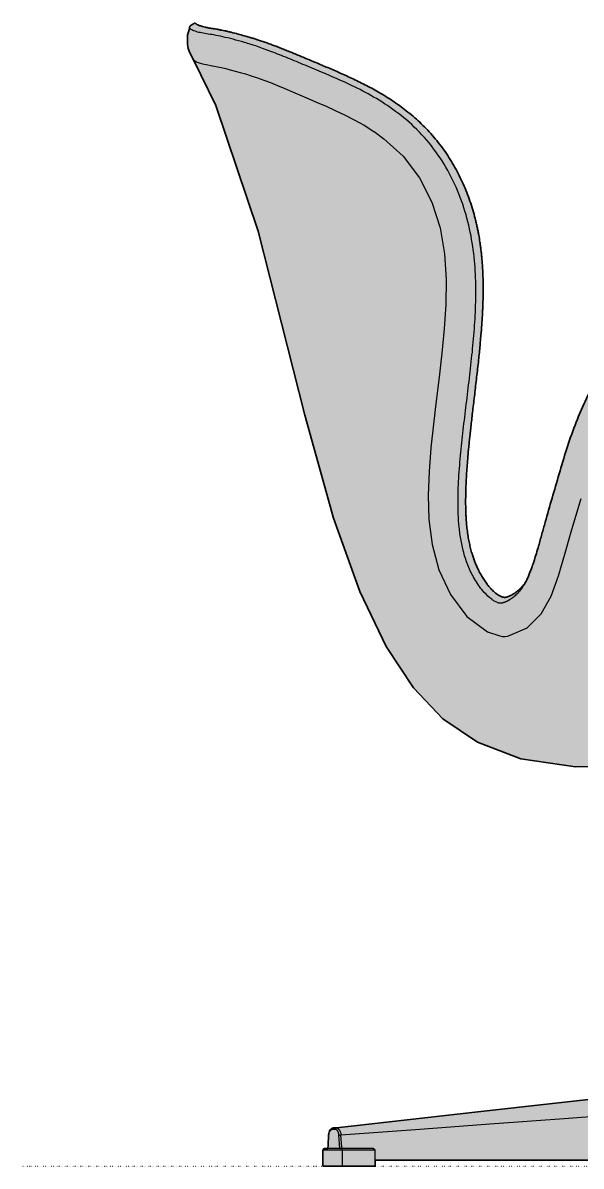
# Model space of a CAD drawing. Header units: millimetres. Extents: x 0 to 2157, y -1316 to 798.
# Drawn here: x 1283 to 1667, y 0 to 788 of the extents above; entities that cross this region are included whole.
import ezdxf

# ---------------------------------------------------------------- set-up
doc = ezdxf.new("R2010")
doc.units = ezdxf.units.MM
doc.linetypes.add('Dots', pattern=[1, 0, -1])
doc.layers.add('Blocks', color=7, linetype='Continuous')
doc.layers.add('Blocks$Fill', color=7, linetype='Continuous', true_color=0xffffff)
for name, color, linetype, lineweight, true_color in [('Blocks$Inner', 7, 'Continuous', 25, 0x007f00), ('Blocks$Outline', 7, 'Continuous', 35, 0xff3f3f), ('Groud', 7, 'Dots', 25, 0x243775)]:
    doc.layers.add(name, color=color, linetype=linetype, lineweight=lineweight, true_color=true_color)

# ---------------------------------------------------------------- blocks, each defined once
blk = doc.blocks.new('Swan Side')
at = {"layer": 'Blocks$Fill', "extrusion": (0, 0, -1)}
blk.add_hatch(color=256, dxfattribs=at).paths.add_polyline_path([(575.72, 4.03), (575.72, 0), (598.58, 0), (598.59, 0), (602.95, 0), (611.84, 0), (611.84, 11), (610.84, 12), (610.35, 12), (608.33, 12), (607.8, 21.37), (607.8, 21.39), (607.79, 21.45), (607.79, 21.58), (607.78, 21.71), (607.78, 21.84), (607.76, 21.96), (607.75, 22.09), (607.74, 22.22), (607.72, 22.34), (607.7, 22.47), (607.68, 22.59), (607.65, 22.72), (607.63, 22.84), (607.6, 22.96), (607.57, 23.08), (607.54, 23.2), (607.5, 23.32), (607.46, 23.43), (607.42, 23.55), (607.38, 23.66), (607.34, 23.77), (607.29, 23.89), (607.25, 23.99), (607.2, 24.1), (607.15, 24.21), (607.09, 24.31), (607.04, 24.41), (606.98, 24.51), (606.92, 24.61), (606.86, 24.7), (606.8, 24.8), (606.74, 24.89), (606.67, 24.97), (606.61, 25.06), (606.54, 25.14), (606.47, 25.22), (606.4, 25.3), (606.33, 25.37), (606.26, 25.44), (606.19, 25.51), (606.11, 25.58), (606.04, 25.64), (605.96, 25.7), (605.88, 25.76), (605.84, 25.79), (605.8, 25.82), (605.76, 25.84), (605.72, 25.87), (605.67, 25.89), (605.63, 25.92), (605.59, 25.94), (605.54, 25.97), (605.5, 25.99), (605.45, 26.01), (605.41, 26.03), (605.36, 26.05), (605.31, 26.07), (605.27, 26.09), (605.22, 26.1), (605.17, 26.12), (605.08, 26.15), (604.98, 26.18), (604.89, 26.2), (604.79, 26.22), (604.7, 26.24), (604.6, 26.25), (604.51, 26.26), (604.47, 26.27), (604.43, 26.27), (604.38, 26.27), (604.34, 26.27), (602.93, 26.28), (602.83, 26.28), (602.78, 26.28), (602.73, 26.28), (602.68, 26.27), (602.63, 26.27), (602.58, 26.26), (602.53, 26.26), (602.48, 26.25), (602.43, 26.24), (399.99, 49.18), (399.71, 49.2), (397.91, 49.2), (384.66, 49.2), (384.66, 169.8), (389.66, 169.8), (389.66, 270.71), (415.89, 270.15), (416.85, 272.74), (416.83, 275.5), (437.67, 275.27), (475.43, 280.83), (505.28, 292.23), (529.18, 308.49), (549.4, 329.86), (568.24, 358.37), (586.38, 396.23), (604.48, 446.89), (624.24, 517.92), (656.43, 644.86), (685.65, 731.43), (700.87, 762.96), (700.87, 762.97), (703.43, 767.76), (704.54, 770.82), (705.09, 773.63), (704.97, 779.89), (703.72, 784.58), (703.72, 784.58), (703.72, 784.58), (703.72, 784.58), (703.72, 784.58), (703.72, 784.58), (703.72, 784.58), (703.72, 784.58), (703.72, 784.58), (703.72, 784.58), (703.72, 784.58), (703.72, 784.58), (703.72, 784.58), (703.74, 785.07), (703.66, 785.54), (703.48, 785.98), (703.21, 786.39), (702.9, 786.71), (702.58, 786.94), (701.31, 787.5), (700.71, 787.87), (700.48, 788.12), (700.3, 788.42), (700.3, 788.42), (700.3, 788.42), (700.3, 788.42), (700.18, 788.33), (699.83, 788.1), (699.27, 787.76), (698.93, 787.56), (698.55, 787.35), (698.17, 787.16), (697.81, 786.98), (697.44, 786.82), (697.05, 786.65), (696.62, 786.48), (696.11, 786.3), (695.49, 786.09), (694.73, 785.87), (693.81, 785.62), (692.71, 785.37), (691.46, 785.11), (681.5, 783.38), (677.23, 782.46), (674.93, 781.91), (666, 779.54), (657.43, 776.99), (651.77, 775.1), (645.58, 772.85), (620.52, 762.67), (604.11, 755.7), (595.36, 751.81), (586.28, 747.5), (581.63, 745.15), (576.92, 742.63), (572.17, 739.92), (567.38, 737.01), (562.59, 733.88), (560.2, 732.22), (557.82, 730.5), (555.45, 728.72), (553.09, 726.87), (550.76, 724.96), (548.44, 722.97), (546.16, 720.92), (543.9, 718.8), (541.69, 716.62), (539.51, 714.37), (537.38, 712.05), (535.3, 709.68), (533.27, 707.24), (531.3, 704.74), (529.38, 702.19), (527.53, 699.59), (525.73, 696.93), (524, 694.24), (522.34, 691.5), (520.74, 688.73), (519.21, 685.92), (517.75, 683.08), (516.36, 680.21), (515.03, 677.31), (513.77, 674.39), (512.58, 671.45), (511.44, 668.47), (510.38, 665.47), (509.38, 662.45), (508.44, 659.42), (507.57, 656.39), (506.78, 653.39), (506.05, 650.41), (505.4, 647.47), (504.34, 642.13), (503.53, 637.19), (502.8, 631.81), (502.11, 625.14), (501.61, 617.89), (501.33, 610.21), (501.32, 600.55), (501.6, 591.07), (502.17, 581.03), (504.3, 557.2), (511.81, 489.34), (512.68, 477.93), (513.16, 468.42), (513.35, 460.03), (513.29, 453.03), (513.07, 447.71), (512.75, 443.27), (512.3, 438.9), (512.01, 436.65), (511.69, 434.49), (511.34, 432.43), (510.97, 430.45), (510.57, 428.55), (510.14, 426.72), (509.69, 424.94), (509.22, 423.25), (508.74, 421.65), (508.26, 420.15), (507.78, 418.76), (507.29, 417.43), (506.79, 416.13), (506.26, 414.83), (505.68, 413.5), (505.05, 412.11), (504.34, 410.65), (503.56, 409.15), (502.73, 407.63), (501.84, 406.13), (500.93, 404.67), (500, 403.28), (499.08, 402), (498.19, 400.83), (497.34, 399.78), (496.52, 398.82), (495.71, 397.94), (494.93, 397.14), (494.17, 396.4), (493.79, 396.06), (493.42, 395.73), (493.05, 395.42), (492.68, 395.11), (492.33, 394.83), (491.98, 394.57), (491.65, 394.33), (491.34, 394.11), (491.05, 393.91), (490.77, 393.74), (490.51, 393.58), (490.27, 393.43), (490.03, 393.3), (489.8, 393.17), (489.56, 393.05), (489.31, 392.93), (489.06, 392.82), (488.78, 392.7), (488.64, 392.65), (488.49, 392.59), (488.33, 392.54), (488.17, 392.48), (488, 392.43), (487.82, 392.39), (487.63, 392.34), (487.44, 392.3), (487.24, 392.27), (487.14, 392.25), (487.04, 392.24), (486.93, 392.23), (486.83, 392.22), (486.73, 392.21), (486.62, 392.21), (486.51, 392.21), (486.41, 392.21), (486.3, 392.21), (486.2, 392.21), (486.09, 392.22), (485.98, 392.23), (485.87, 392.24), (485.77, 392.26), (485.66, 392.28), (485.55, 392.29), (485.44, 392.32), (485.34, 392.34), (485.13, 392.39), (484.91, 392.45), (484.7, 392.51), (484.49, 392.58), (484.28, 392.66), (484.07, 392.74), (483.23, 393.09), (482.8, 393.28), (482.58, 393.38), (482.38, 393.48), (481.56, 393.91), (481.15, 394.14), (480.73, 394.38), (480.33, 394.63), (479.93, 394.88), (479.54, 395.15), (479.14, 395.42), (478.75, 395.7), (478.36, 396), (477.97, 396.31), (477.58, 396.63), (477.18, 396.96), (476.78, 397.32), (476.37, 397.69), (475.96, 398.08), (475.54, 398.49), (474.77, 399.29), (474.24, 399.87), (473.82, 400.35), (473.4, 400.84), (473.01, 401.33), (472.51, 401.96), (472.09, 402.71), (471.69, 403.48), (470.9, 405.04), (470.6, 405.69), (470.12, 406.8), (467.93, 412.21), (466.85, 415.36), (464.61, 422.46), (448.91, 477.36), (443.79, 494.24), (440.99, 502.66), (437.94, 511.01), (436.31, 515.15), (434.61, 519.26), (432.82, 523.33), (430.96, 527.38), (429.03, 531.39), (427.01, 535.37), (424.92, 539.32), (422.23, 544.1), (421.79, 544.96), (421.42, 545.64), (418.07, 551.5), (415.12, 556.3), (414.37, 557.47), (410.68, 562.95), (405.7, 569.51), (404.91, 570.53), (404.61, 570.91), (401.73, 574.27), (400.64, 575.48), (399.36, 576.84), (395.53, 580.74), (393.84, 582.35), (391.74, 584.26), (389.59, 586.13), (387.39, 587.96), (385.14, 589.74), (382.85, 591.48), (380.51, 593.17), (378.12, 594.81), (375.69, 596.41), (373.22, 597.96), (370.71, 599.47), (368.15, 600.92), (365.56, 602.33), (362.92, 603.69), (360.25, 605), (357.54, 606.25), (354.79, 607.45), (352.01, 608.59), (349.18, 609.67), (346.33, 610.69), (343.44, 611.64), (340.51, 612.52), (337.56, 613.34), (334.57, 614.08), (331.55, 614.75), (328.51, 615.35), (325.45, 615.87), (322.36, 616.33), (319.26, 616.71), (316.14, 617.03), (313, 617.28), (309.85, 617.47), (306.69, 617.6), (303.52, 617.66), (300.34, 617.66), (297.16, 617.6), (293.98, 617.47), (290.79, 617.28), (287.61, 617.02), (284.43, 616.71), (281.26, 616.33), (278.09, 615.88), (274.93, 615.37), (271.78, 614.8), (268.64, 614.16), (265.51, 613.46), (262.4, 612.7), (259.3, 611.87), (256.22, 610.99), (253.17, 610.05), (250.13, 609.06), (244.11, 606.91), (238.17, 604.57), (232.33, 602.04), (226.59, 599.32), (220.95, 596.43), (215.39, 593.36), (209.95, 590.14), (204.62, 586.8), (199.43, 583.36), (194.46, 579.89), (189.67, 576.39), (182.38, 570.8), (174.84, 564.7), (164.47, 555.82), (154.39, 546.67), (141.19, 534), (90.29, 481.8), (83.84, 475.58), (74.8, 467.3), (66.64, 460.29), (35.84, 435.11), (25.86, 427.43), (24.84, 426.59), (23.9, 425.78), (23.03, 425), (22.23, 424.26), (21.51, 423.56), (20.86, 422.91), (19.79, 421.78), (18.55, 420.39), (18.4, 420.22), (18.39, 420.21), (18.39, 420.21), (18.39, 420.21), (18.39, 420.21), (18.39, 420.21), (18.39, 420.21), (18.39, 420.21), (18.39, 420.21), (18.39, 420.21), (18.39, 420.21), (18.39, 420.21), (18.39, 420.21), (18.32, 420.06), (18.25, 419.92), (18.18, 419.77), (18.12, 419.62), (18.06, 419.47), (18.01, 419.31), (17.96, 419.15), (17.91, 419), (17.87, 418.84), (17.83, 418.67), (17.79, 418.51), (17.76, 418.35), (17.74, 418.18), (17.71, 418.02), (17.7, 417.85), (17.68, 417.68), (17.67, 417.52), (17.67, 417.35), (17.67, 417.18), (17.67, 417.02), (17.68, 416.85), (17.69, 416.68), (17.71, 416.52), (17.73, 416.35), (17.75, 416.19), (17.78, 416.03), (17.82, 415.87), (17.85, 415.71), (17.89, 415.55), (17.94, 415.39), (17.99, 415.24), (18.04, 415.09), (18.99, 412.47), (20.47, 409.7), (23.96, 405.3), (33.54, 399.75), (179.61, 331.95), (277.7, 297.35), (276.94, 294.93), (276.97, 292.9), (277.01, 291.07), (276.98, 290.99), (334.57, 274.79), (339.68, 273.9), (339.68, 169.8), (344.68, 169.8), (344.68, 49.2), (332.03, 49.2), (329.35, 49.19), (124.73, 26.26), (124.68, 26.25), (124.63, 26.24), (124.58, 26.24), (124.54, 26.23), (124.49, 26.22), (124.45, 26.21), (124.4, 26.2), (124.35, 26.18), (124.31, 26.17), (124.26, 26.16), (124.22, 26.14), (124.17, 26.13), (124.12, 26.11), (124.08, 26.09), (124.03, 26.07), (123.99, 26.06), (123.94, 26.04), (123.86, 25.99), (123.77, 25.95), (123.68, 25.9), (123.6, 25.85), (123.51, 25.79), (123.43, 25.73), (123.34, 25.67), (123.26, 25.6), (123.18, 25.53), (123.1, 25.46), (123.03, 25.39), (122.95, 25.31), (122.88, 25.23), (122.8, 25.15), (122.73, 25.06), (122.66, 24.97), (122.6, 24.88), (122.53, 24.79), (122.47, 24.69), (122.4, 24.59), (122.34, 24.49), (122.29, 24.39), (122.23, 24.28), (122.18, 24.17), (122.12, 24.06), (122.07, 23.95), (122.02, 23.84), (121.98, 23.72), (121.93, 23.6), (121.89, 23.49), (121.85, 23.36), (121.83, 23.3), (121.81, 23.22), (121.8, 23.15), (121.78, 23.06), (121.76, 22.96), (121.74, 22.85), (121.7, 22.58), (121.66, 22.24), (121.57, 21.31), (120.99, 12), (119.89, 12), (118.89, 11), (118.89, 0), (154.89, 0), (154.89, 4.03)], flags=0)
at = {"layer": 'Blocks$Inner'}
for points in [[(-703.72, 784.58), (-704.97, 779.89), (-705.09, 773.63), (-704.54, 770.82), (-703.43, 767.76), (-700.87, 762.97), (-699.96, 762.28), (-698.85, 761.62), (-697.77, 761.09), (-694.8, 760.12), (-691.14, 759.37), (-689.05, 759.01), (-686.76, 758.62), (-684.27, 758.15)], [(-703.72, 784.58), (-703.74, 785.07), (-703.66, 785.54), (-703.48, 785.98), (-703.21, 786.39), (-702.9, 786.71), (-702.58, 786.94), (-701.31, 787.5), (-700.71, 787.87), (-700.48, 788.12), (-700.3, 788.42)], [(-416.83, 275.5), (-437.67, 275.27), (-475.43, 280.83), (-505.28, 292.23), (-529.18, 308.49), (-549.4, 329.86), (-568.24, 358.37), (-586.38, 396.23), (-604.48, 446.89), (-624.24, 517.92), (-656.43, 644.86), (-685.65, 731.43), (-700.87, 762.96)], [(-684.27, 758.15), (-681.57, 757.59), (-678.66, 756.92), (-675.55, 756.13), (-668.72, 754.26), (-665, 753.17), (-661.08, 751.95), (-656.92, 750.56)], [(-656.92, 750.56), (-652.53, 748.99), (-647.91, 747.21)], [(-647.9, 747.21), (-643.05, 745.26), (-637.97, 743.15), (-632.68, 740.91), (-621.51, 736.13), (-615.62, 733.58), (-609.54, 730.89), (-603.26, 728.04), (-596.8, 724.94), (-590.17, 721.55)], [(-590.16, 721.55), (-583.4, 717.75), (-576.54, 713.45)], [(-576.52, 713.44), (-569.67, 708.54), (-556.49, 696.52), (-545.18, 681.6), (-536.66, 664.72), (-531, 646.99), (-527.89, 629.12), (-526.75, 611.49), (-527, 594.23), (-528.13, 577.3), (-529.79, 560.65), (-531.71, 544.18), (-533.7, 527.85), (-534.68, 519.71), (-535.61, 511.59), (-537.3, 495.36), (-538.57, 479.07), (-539.16, 462.6), (-538.68, 445.85), (-536.48, 428.66), (-531.75, 411.21), (-523.86, 394.22), (-512.6, 379.09), (-498.24, 368.35), (-489.76, 365.69)], [(-482.73, 366.08), (-471, 371.25), (-461.41, 380.74), (-454.33, 393.02), (-449.32, 407.15), (-445.09, 422.1), (-440.73, 437.33), (-436.12, 452.73), (-433.77, 460.49)], [(-399.71, 49.2), (-399.99, 49.18), (-504.96, 37.38), (-602.43, 26.24)], [(-598.74, 12), (-598.79, 12.75), (-599.28, 21.45), (-548.01, 25.27), (-496.74, 29.09), (-445.47, 32.9), (-394.2, 36.71)], [(-575.72, 4.03), (-393.4, 4.03), (-154.89, 4.03), (-336.64, 4.03), (-336.24, 20.17), (-335.84, 36.31)], [(-607.8, 21.37), (-608.33, 11.97)], [(-600.16, 12), (-600.69, 21.37)], [(-575.72, 11), (-577.13, 12), (-599.19, 12), (-605.74, 12), (-610.35, 12), (-610.84, 12), (-611.84, 11), (-611.84, 0)], [(-599.19, 12), (-598.89, 11.5), (-598.58, 11), (-598.58, 0)]]:
    blk.add_lwpolyline(points, dxfattribs=at)
at = {"layer": 'Blocks$Inner', "extrusion": (0, 0, -1)}
for centre, radius, start, end in [((462.75, 431.11), 51.84, 309.04524, 316.77253), ((489.35, 391.53), 3.39, 264.91345, 278.71114)]:
    blk.add_arc(centre, radius, start, end, dxfattribs=at)
at = {"layer": 'Blocks$Inner'}
blk.add_arc((-486.76, 375.23), 10, 252.55076, 293.81374, dxfattribs=at)
for points, degree in [([(-703.59, 784.5), (-703.68, 784.55), (-703.72, 784.58), (-703.72, 784.58)], 3), ([(-699.9, 782.64), (-700.43, 782.83), (-701.42, 783.23), (-702.25, 783.68), (-702.68, 783.93)], 3), ([(-696.33, 781.66), (-697.64, 781.94), (-698.84, 782.26), (-699.9, 782.64)], 3), ([(-691.99, 780.89), (-693.57, 781.14), (-695.01, 781.38), (-696.33, 781.66)], 3), ([(-686.82, 780.05), (-688.69, 780.38), (-690.41, 780.65), (-691.99, 780.89)], 3), ([(-674.93, 781.91), (-673.37, 781.53), (-670.19, 780.7), (-667.29, 779.9), (-666, 779.54)], 3), ([(-680.72, 778.81), (-682.91, 779.3), (-684.95, 779.71), (-686.82, 780.05)], 3), ([(-673.7, 777.06), (-676.19, 777.72), (-678.53, 778.31), (-680.72, 778.81)], 3), ([(-665.78, 774.87), (-668.57, 775.68), (-671.21, 776.41), (-673.7, 777.06)], 3), ([(-666, 779.54), (-664.72, 779.18), (-662.5, 778.54), (-660.73, 778.01), (-659.89, 777.75)], 3), ([(-646.96, 768.48), (-650.46, 769.82), (-657.1, 772.23), (-662.99, 774.05), (-665.78, 774.87)], 3), ([(-648.72, 774.02), (-647.69, 773.64), (-645.6, 772.86), (-643.42, 772.03), (-642.32, 771.6)], 3), ([(-635.94, 764.09), (-639.78, 765.65), (-643.46, 767.13), (-646.96, 768.48)], 3), ([(-642.32, 771.6), (-641.21, 771.16), (-638.95, 770.27), (-636.63, 769.33), (-635.45, 768.85)], 3), ([(-635.45, 768.85), (-633.09, 767.89), (-630.66, 766.89), (-628.17, 765.86)], 3), ([(-628.17, 765.86), (-625.68, 764.82), (-623.13, 763.76), (-620.52, 762.67)], 3), ([(-623.92, 759.14), (-628.08, 760.87), (-632.09, 762.52), (-635.94, 764.09)], 3), ([(-610.96, 753.71), (-615.43, 755.61), (-619.75, 757.41), (-623.92, 759.14)], 3), ([(-620.52, 762.67), (-617.9, 761.57), (-615.23, 760.45), (-612.49, 759.29)], 3), ([(-612.49, 759.29), (-609.76, 758.13), (-606.96, 756.94), (-604.11, 755.7)], 3), ([(-604.11, 755.7), (-601.24, 754.46), (-598.33, 753.17), (-595.36, 751.81)], 3), ([(-595.36, 751.81), (-592.38, 750.45), (-589.36, 749.02), (-586.28, 747.5)], 3), ([(-586.28, 747.5), (-583.2, 745.98), (-580.07, 744.36), (-576.92, 742.63)], 3), ([(-576.92, 742.63), (-573.76, 740.89), (-570.58, 739.02), (-567.38, 737.01)], 3), ([(-567.38, 737.01), (-564.19, 735), (-560.99, 732.83), (-557.82, 730.5)], 3), ([(-557.82, 730.5), (-554.65, 728.17), (-551.51, 725.66), (-548.44, 722.97)], 3), ([(-548.44, 722.97), (-545.38, 720.29), (-542.38, 717.41), (-539.51, 714.37)], 3), ([(-539.51, 714.37), (-536.64, 711.32), (-533.89, 708.11), (-531.3, 704.74)], 3), ([(-531.3, 704.74), (-528.71, 701.38), (-526.27, 697.86), (-524, 694.24)], 3), ([(-524, 694.24), (-521.74, 690.61), (-519.65, 686.88), (-517.75, 683.08)], 3), ([(-517.75, 683.08), (-515.85, 679.27), (-514.13, 675.39), (-512.58, 671.45)], 3), ([(-512.58, 671.45), (-511.8, 669.47), (-510.34, 665.49), (-509.04, 661.44), (-508.44, 659.42)], 3), ([(-502.17, 581.03), (-502.4, 577.77), (-502.48, 576.71), (-503.31, 567.12)], 3), ([(-464.61, 422.46), (-466.76, 415.55), (-467.32, 413.86), (-467.93, 412.21)], 3), ([(-602.43, 26.24), (-602.29, 26.21), (-602.01, 26.13), (-601.6, 25.95), (-601.22, 25.72), (-600.98, 25.52), (-600.87, 25.41)], 3), ([(-599.74, 23.69), (-599.61, 23.35), (-599.39, 22.62), (-599.3, 21.84), (-599.28, 21.45)], 3), ([(-611.31, 11), (-611.82, 11)], 1), ([(-610.1, 11), (-611.31, 11)], 1), ([(-608.3, 11), (-610.1, 11)], 1), ([(-606.04, 11), (-608.3, 11)], 1), ([(-603.54, 11), (-606.04, 11)], 1), ([(-600.98, 11), (-603.54, 11)], 1), ([(-598.58, 11), (-600.98, 11)], 1), ([(-575.72, 11), (-598.58, 11)], 1), ([(-575.72, 0), (-575.72, 11)], 1)]:
    blk.add_open_spline(points, degree=degree, dxfattribs=at)
for points, knots in [([(-702.68, 783.93), (-702.99, 784.11), (-703.34, 784.34), (-703.54, 784.47), (-703.59, 784.5)], [9.784148901, 9.784148901, 9.784148901, 9.784148901, 9.78976165, 9.79179417, 9.79179417, 9.79179417, 9.79179417]), ([(-700.3, 788.42), (-700.3, 788.42), (-700.22, 788.35), (-699.86, 788.13), (-699.39, 787.83), (-698.94, 787.56), (-698.55, 787.35), (-698.17, 787.15), (-697.69, 786.92), (-697.08, 786.66), (-696.17, 786.31), (-694.85, 785.88), (-692.82, 785.37), (-690.59, 784.94), (-688.53, 784.6), (-686.88, 784.34), (-685.44, 784.1), (-684.26, 783.9), (-683.67, 783.79), (-683.38, 783.74)], [10, 10, 10, 10, 10.00446325, 10.00892763, 10.01339201, 10.0156242, 10.01785639, 10.02008858, 10.02232077, 10.02678515, 10.03124953, 10.03571391, 10.04017829, 10.04464267, 10.04687486, 10.04910705, 10.05133924, 10.05245533, 10.05357143, 10.05357143, 10.05357143, 10.05357143]), ([(-683.38, 783.74), (-683.08, 783.68), (-682.47, 783.57), (-681.19, 783.32), (-679.47, 782.96), (-677.25, 782.47), (-675.71, 782.1), (-674.93, 781.91)], [10.053571429, 10.053571429, 10.053571429, 10.053571429, 10.0546875, 10.055803571, 10.058035714, 10.060267857, 10.0625, 10.0625, 10.0625, 10.0625]), ([(-659.89, 777.75), (-659.05, 777.5), (-657.86, 777.12), (-656.17, 776.58), (-655.23, 776.28), (-654.75, 776.11)], [10.080357143, 10.080357143, 10.080357143, 10.080357143, 10.084821429, 10.087053571, 10.089285714, 10.089285714, 10.089285714, 10.089285714]), ([(-654.75, 776.11), (-654.26, 775.95), (-653.26, 775.62), (-651.27, 774.93), (-649.75, 774.39), (-648.72, 774.02)], [10.089285714, 10.089285714, 10.089285714, 10.089285714, 10.091517857, 10.09375, 10.098214286, 10.098214286, 10.098214286, 10.098214286]), ([(-500.52, 395.61), (-501.69, 396.9), (-503.84, 399.59), (-506.67, 403.87), (-509.11, 408.27), (-511.9, 414.33), (-514.57, 422.08), (-516.66, 431.4), (-517.92, 440.62), (-518.54, 449.75), (-518.68, 458.78), (-518.47, 467.74), (-517.99, 476.65), (-517.07, 488.48), (-515.59, 503.24), (-513.82, 518.02), (-512.37, 529.9), (-510.91, 541.82), (-509.16, 556.82), (-507.4, 575.05), (-506.28, 593.6), (-506.24, 612.51), (-507.76, 631.79), (-511.37, 651.26), (-517.52, 670.56), (-526.48, 689.08), (-538.18, 705.99), (-552.13, 720.39), (-567.28, 731.81), (-582.53, 740.72), (-597.24, 747.82), (-606.49, 751.81), (-610.96, 753.71)], [9.3695148, 9.3695148, 9.3695148, 9.3695148, 9.3725635, 9.3756123, 9.3786611, 9.3817099, 9.3878074, 9.393905, 9.4000026, 9.4061001, 9.4121977, 9.4182952, 9.4243928, 9.4304904, 9.4426855, 9.4548806, 9.4609782, 9.4670757, 9.4792709, 9.491466, 9.5036611, 9.5158562, 9.5280513, 9.5402465, 9.5524416, 9.5646367, 9.5768318, 9.589027, 9.6012221, 9.6134172, 9.6256123, 9.6378074, 9.6378074, 9.6378074, 9.6378074]), ([(-508.44, 659.42), (-507.84, 657.4), (-507.01, 654.37), (-506.04, 650.41), (-505.6, 648.43), (-505.4, 647.47)], [0.258928571, 0.258928571, 0.258928571, 0.258928571, 0.263392857, 0.265625, 0.267857143, 0.267857143, 0.267857143, 0.267857143]), ([(-505.4, 647.47), (-505.19, 646.52), (-504.81, 644.66), (-504.18, 641.27), (-503.78, 638.87), (-503.53, 637.19)], [0.267857143, 0.267857143, 0.267857143, 0.267857143, 0.270089286, 0.272321429, 0.276785714, 0.276785714, 0.276785714, 0.276785714]), ([(-503.53, 637.19), (-503.4, 636.36), (-503.15, 634.65), (-502.79, 631.86), (-502.5, 629.27), (-502.27, 626.99), (-502.16, 625.76), (-502.11, 625.14)], [0.276785714, 0.276785714, 0.276785714, 0.276785714, 0.279017857, 0.28125, 0.283482143, 0.284598214, 0.285714286, 0.285714286, 0.285714286, 0.285714286]), ([(-502.11, 625.14), (-502.05, 624.52), (-501.95, 623.26), (-501.78, 620.86), (-501.6, 617.9), (-501.43, 614.25), (-501.36, 611.62), (-501.33, 610.21)], [0.285714286, 0.285714286, 0.285714286, 0.285714286, 0.286830357, 0.287946429, 0.290178571, 0.292410714, 0.294642857, 0.294642857, 0.294642857, 0.294642857]), ([(-501.33, 610.21), (-501.31, 608.81), (-501.27, 605.84), (-501.3, 600.69), (-501.42, 595.67), (-501.59, 591.11), (-501.71, 588.66), (-501.78, 587.37)], [0.294642857, 0.294642857, 0.294642857, 0.294642857, 0.296875, 0.299107143, 0.301339286, 0.302455357, 0.303571429, 0.303571429, 0.303571429, 0.303571429]), ([(-18.04, 415.09), (-18.04, 415.09), (-18.28, 415.4), (-19.36, 416.75), (-21.16, 418.76), (-23.7, 421.27), (-27, 424.02), (-30.88, 427.03), (-35.11, 430.39), (-39.7, 434.2), (-44.75, 438.49), (-50.5, 443.32), (-57.23, 448.72), (-65, 454.94), (-73.72, 462.31), (-83.4, 471.05), (-93.91, 481.17), (-105.13, 492.56), (-116.99, 504.91), (-129.5, 517.85), (-142.64, 531.07), (-156.45, 544.3), (-170.97, 557.28), (-186.25, 569.79), (-202.38, 581.57), (-216.74, 590.36), (-228.74, 596.6), (-241.12, 602.18), (-257.16, 608.04), (-277.2, 612.62), (-297.62, 614.55), (-314.58, 614.03), (-327.83, 612.28), (-340.8, 609.51), (-356.24, 604.25), (-373.28, 595.62), (-388.66, 585.05), (-402.1, 572.6), (-413.44, 558.53), (-422.96, 543.33), (-431.17, 527.47), (-438.15, 511.09), (-443.91, 494.26), (-450.61, 471.69), (-456.26, 452.22), (-460.81, 435.83), (-462.82, 428.63), (-464.09, 424.21), (-464.61, 422.46)], [1, 1, 1, 1, 1.0121951, 1.0243902, 1.0365854, 1.0487805, 1.0609756, 1.0731707, 1.0853659, 1.097561, 1.1097561, 1.1219512, 1.1341463, 1.1463415, 1.1585366, 1.1707317, 1.1829268, 1.195122, 1.2073171, 1.2195122, 1.2317073, 1.2439024, 1.2560976, 1.2682927, 1.2804878, 1.2926829, 1.2987805, 1.304878, 1.3170732, 1.3292683, 1.3414634, 1.3536585, 1.3597561, 1.3658537, 1.3780488, 1.3902439, 1.402439, 1.4146341, 1.4268293, 1.4390244, 1.4512195, 1.4634146, 1.4756098, 1.4878049, 1.5121951, 1.5182927, 1.5243902, 1.5284553, 1.5284553, 1.5284553, 1.5284553]), ([(-501.78, 587.37), (-501.85, 586.07), (-501.97, 584.02), (-502.12, 581.79), (-502.17, 581.03)], [0.303571429, 0.303571429, 0.303571429, 0.303571429, 0.3046875, 0.305245536, 0.305245536, 0.305245536, 0.305245536]), ([(-503.31, 567.12), (-503.61, 563.92), (-504.32, 556.8), (-505.14, 549.39), (-505.6, 545.45)], [0.306488576, 0.306488576, 0.306488576, 0.306488576, 0.308448019, 0.310680162, 0.310680162, 0.310680162, 0.310680162]), ([(-505.6, 545.45), (-506.05, 541.51), (-506.97, 533.63), (-508.32, 522.31), (-509.31, 513.7), (-510, 507.54), (-510.44, 503.39), (-510.83, 499.6), (-511.31, 494.77), (-511.83, 489.23), (-512.32, 483.25), (-512.82, 476.05), (-513.13, 469.79), (-513.29, 464.12), (-513.36, 459.97), (-513.35, 456.17), (-513.29, 452.96), (-513.2, 450.16), (-513.03, 446.85), (-512.82, 443.97), (-512.56, 441.15), (-512.31, 438.91), (-512.02, 436.62), (-511.59, 433.76), (-510.98, 430.39), (-510.16, 426.69), (-509.22, 423.18), (-508.25, 420.08), (-507.3, 417.41), (-506.28, 414.85), (-505.1, 412.17), (-503.6, 409.16), (-501.86, 406.1), (-499.99, 403.21), (-498.17, 400.75), (-496.5, 398.78), (-494.91, 397.09), (-493.42, 395.7), (-491.94, 394.51), (-490.72, 393.69), (-489.81, 393.16), (-489, 392.77), (-488.19, 392.48), (-487.45, 392.29), (-486.63, 392.18), (-485.91, 392.23), (-485.34, 392.33), (-484.92, 392.44), (-484.55, 392.56), (-484.27, 392.66), (-484.07, 392.74), (-483.86, 392.83), (-483.66, 392.91), (-483.45, 393), (-483.16, 393.12), (-482.87, 393.25), (-482.58, 393.38), (-482.38, 393.48), (-482.18, 393.59), (-481.91, 393.73), (-481.56, 393.91), (-481.15, 394.14), (-480.59, 394.46), (-479.93, 394.88), (-478.88, 395.59), (-477.59, 396.58), (-476.24, 397.79), (-475.35, 398.68), (-475.01, 399.03), (-474.77, 399.29)], [0.3106802, 0.3106802, 0.3106802, 0.3106802, 0.3129123, 0.3151444, 0.3173766, 0.3184927, 0.3196087, 0.3207248, 0.3218409, 0.324073, 0.3263052, 0.3285373, 0.3330016, 0.3352337, 0.3374659, 0.339698, 0.3419302, 0.3441623, 0.3463944, 0.3508587, 0.3530909, 0.355323, 0.3575552, 0.3597873, 0.3642516, 0.3687159, 0.3731802, 0.3776444, 0.3821087, 0.386573, 0.3910373, 0.3955016, 0.3999659, 0.4044302, 0.4088944, 0.4133587, 0.417823, 0.4222873, 0.4267516, 0.4312159, 0.4356802, 0.4401444, 0.4423766, 0.4446087, 0.4468409, 0.449073, 0.4501891, 0.4513052, 0.4524212, 0.4529793, 0.4535373, 0.4540953, 0.4546534, 0.4552114, 0.4557694, 0.4568855, 0.4574436, 0.4580016, 0.4585596, 0.4591177, 0.4602337, 0.4613498, 0.4624659, 0.464698, 0.4669302, 0.4713944, 0.4758587, 0.4780909, 0.4784933, 0.4784933, 0.4784933, 0.4784933]), ([(-467.93, 412.21), (-470.18, 406.58), (-471.59, 403.47), (-473.87, 399.47), (-476.82, 395.72), (-478.86, 393.64), (-480.6, 392.15), (-481.97, 391.14), (-483.05, 390.45), (-483.79, 390.03), (-484.17, 389.83), (-484.56, 389.63), (-484.94, 389.45), (-485.34, 389.27), (-485.66, 389.14), (-485.92, 389.02), (-486.12, 388.92), (-486.33, 388.84), (-486.54, 388.76), (-486.76, 388.69), (-487.03, 388.6), (-487.38, 388.48), (-487.82, 388.34), (-488.28, 388.24), (-488.69, 388.17), (-488.95, 388.15), (-489.05, 388.15)], [1.53252033, 1.53252033, 1.53252033, 1.53252033, 1.53455285, 1.54065041, 1.54369919, 1.54674797, 1.54827236, 1.54979675, 1.55132114, 1.55170224, 1.55208333, 1.55246443, 1.55284553, 1.55322663, 1.55360772, 1.55379827, 1.55398882, 1.55417937, 1.55436992, 1.55456047, 1.55475102, 1.55513211, 1.55551321, 1.55589431, 1.55627541, 1.55650016, 1.55650016, 1.55650016, 1.55650016]), ([(-474.77, 399.29), (-474.6, 399.48), (-474.13, 399.99), (-473.39, 400.85), (-472.84, 401.54), (-472.55, 401.91), (-472.51, 401.96)], [0.478493284, 0.478493284, 0.478493284, 0.478493284, 0.479846121, 0.482078263, 0.484310406, 0.484635218, 0.484635218, 0.484635218, 0.484635218]), ([(-489.86, 388.17), (-490.01, 388.19), (-490.34, 388.24), (-490.86, 388.37), (-491.6, 388.61), (-492.9, 389.18), (-494.24, 390), (-495.17, 390.68), (-495.41, 390.85)], [2.373744058, 2.373744058, 2.373744058, 2.373744058, 2.374060672, 2.374441769, 2.374822867, 2.375585062, 2.377109452, 2.377617582, 2.377617582, 2.377617582, 2.377617582]), ([(-600.69, 21.37), (-600.69, 21.38), (-600.7, 21.84), (-600.81, 22.59), (-601.15, 23.5), (-601.43, 23.99), (-601.81, 24.49), (-602.42, 25.06), (-603.15, 25.28), (-603.64, 25.28), (-603.76, 25.28), (-603.96, 25.28), (-604.24, 25.28), (-604.56, 25.28), (-604.82, 25.28), (-605.25, 25.28), (-605.93, 25.12), (-606.52, 24.65), (-606.84, 24.28), (-607.05, 23.99), (-607.34, 23.5), (-607.68, 22.59), (-607.79, 21.84), (-607.8, 21.38), (-607.8, 21.37)], [-14.444596, -14.444596, -14.444596, -14.444596, -14.422591, -13.053856, -12.189212, -11.360108, -11.141699, -9.994762, -8.305244, -8.039757, -7.904428, -7.768279, -7.222308, -6.67638, -6.404617, -6.139322, -4.823976, -3.520966, -3.302947, -3.084551, -2.255417, -1.390814, -0.022028, 0, 0, 0, 0]), ([(-607.79, 21.45), (-607.78, 22.14), (-607.61, 23.15), (-607.11, 24.33), (-606.7, 24.96), (-606.33, 25.38), (-606.04, 25.65), (-605.72, 25.88), (-605.25, 26.12), (-604.78, 26.24), (-604.42, 26.27), (-604.26, 26.28), (-604.1, 26.27), (-603.93, 26.28), (-603.76, 26.28), (-603.58, 26.28), (-603.39, 26.28), (-603.21, 26.28), (-603.02, 26.28), (-602.83, 26.29), (-602.63, 26.27), (-602.5, 26.25), (-602.43, 26.24)], [0, 0, 0, 0, 0.125, 0.1875, 0.25, 0.28125, 0.3125, 0.34375, 0.375, 0.4375, 0.453125, 0.46875, 0.484375, 0.5, 0.515625, 0.53125, 0.546875, 0.5625, 0.578125, 0.59375, 0.609375, 0.625, 0.625, 0.625, 0.625]), ([(-600.87, 25.41), (-600.76, 25.3), (-600.54, 25.06), (-600.13, 24.52), (-599.88, 24.03), (-599.74, 23.69)], [0.75, 0.75, 0.75, 0.75, 0.78125, 0.8125, 0.875, 0.875, 0.875, 0.875])]:
    blk.add_open_spline(points, degree=3, knots=knots, dxfattribs=at)
for points, weights, degree in [([(-600.69, 21.37), (-599.99, 21.42), (-599.29, 21.47)], [0.98290759181, 0.982268656575, 0.981632877312], 2), ([(-598.59, 0), (-575.72, 0)], [0.869476874855, 1], 1)]:
    blk.add_rational_spline(points, weights, degree=degree, dxfattribs=at)
blk.add_rational_spline([(-611.84, 0), (-611.35, 0), (-602.95, 0), (-600.62, 0), (-598.59, 0)], [0.978040024114, 0.71853248334, 1, 0.901843558124, 0.869476874855], degree=2, knots=[0.061276, 0.061276, 0.061276, 1.570796, 1.570796, 2.097213, 2.097213, 2.097213], dxfattribs=at)
at = {"layer": 'Blocks$Outline'}
for points in [[(-700.87, 762.96), (-700.87, 762.97), (-703.43, 767.76), (-704.54, 770.82), (-705.09, 773.63), (-704.97, 779.89), (-703.72, 784.58)], [(-416.83, 275.5), (-437.67, 275.27), (-475.43, 280.83), (-505.28, 292.23), (-529.18, 308.49), (-549.4, 329.86), (-568.24, 358.37), (-586.38, 396.23), (-604.48, 446.89), (-624.24, 517.92), (-656.43, 644.86), (-685.65, 731.43), (-700.87, 762.96)], [(-602.43, 26.24), (-504.96, 37.38), (-399.99, 49.18), (-399.71, 49.2)], [(-611.84, 0), (-611.84, 11), (-610.84, 12), (-610.35, 12), (-608.33, 12)]]:
    blk.add_lwpolyline(points, dxfattribs=at)
for points, knots in [([(-703.72, 784.58), (-703.72, 784.58), (-703.72, 784.58), (-703.72, 784.58), (-703.72, 784.58), (-703.73, 784.74), (-703.73, 784.91), (-703.74, 785.07), (-703.71, 785.22), (-703.69, 785.38), (-703.66, 785.54), (-703.6, 785.69), (-703.54, 785.83), (-703.48, 785.98), (-703.39, 786.12), (-703.3, 786.26), (-703.21, 786.39), (-703.11, 786.5), (-703, 786.61), (-702.9, 786.71), (-702.79, 786.79), (-702.69, 786.87), (-702.58, 786.94), (-702.16, 787.13), (-701.73, 787.31), (-701.31, 787.5), (-701.11, 787.62), (-700.91, 787.75), (-700.71, 787.87), (-700.63, 787.95), (-700.56, 788.03), (-700.48, 788.12), (-700.42, 788.22), (-700.36, 788.32), (-700.3, 788.42), (-700.3, 788.42), (-700.22, 788.35), (-699.86, 788.13), (-699.39, 787.83), (-698.94, 787.56), (-698.55, 787.35), (-698.17, 787.15), (-697.69, 786.92), (-697.08, 786.66), (-696.17, 786.31), (-694.85, 785.88), (-692.82, 785.37), (-690.59, 784.94), (-688.53, 784.6), (-686.88, 784.34), (-685.44, 784.1), (-684.26, 783.9), (-683.67, 783.79), (-683.38, 783.74), (-683.08, 783.68), (-682.47, 783.57), (-681.19, 783.32), (-679.47, 782.96), (-677.25, 782.47), (-675.71, 782.1), (-674.93, 781.91), (-673.37, 781.53), (-670.19, 780.7), (-667.29, 779.9), (-666, 779.54), (-664.72, 779.18), (-662.5, 778.54), (-660.73, 778.01), (-659.89, 777.75), (-659.05, 777.5), (-657.86, 777.12), (-656.17, 776.58), (-655.23, 776.28), (-654.75, 776.11), (-654.26, 775.95), (-653.26, 775.62), (-651.27, 774.93), (-649.75, 774.39), (-648.72, 774.02), (-647.69, 773.64), (-645.6, 772.86), (-643.42, 772.03), (-642.32, 771.6), (-641.21, 771.16), (-638.95, 770.27), (-636.63, 769.33), (-635.45, 768.85), (-633.09, 767.89), (-630.66, 766.89), (-628.17, 765.86), (-625.68, 764.82), (-623.13, 763.76), (-620.52, 762.67), (-617.9, 761.57), (-615.23, 760.45), (-612.49, 759.29), (-609.76, 758.13), (-606.96, 756.94), (-604.11, 755.7)], [-0.000033, -0.000033, -0.000033, -0.000033, -0.00002, 0, 0, 0, 1, 1, 1, 2, 2, 2, 3, 3, 3, 4, 4, 4, 5, 5, 5, 6, 6, 6, 7, 7, 7, 8, 8, 8, 9, 9, 9, 10, 10, 10, 10.004463, 10.008928, 10.013392, 10.015624, 10.017856, 10.020089, 10.022321, 10.026785, 10.03125, 10.035714, 10.040178, 10.044643, 10.046875, 10.049107, 10.051339, 10.052455, 10.053571, 10.053571, 10.053571, 10.054688, 10.055804, 10.058036, 10.060268, 10.0625, 10.0625, 10.0625, 10.066964, 10.071429, 10.071429, 10.071429, 10.075893, 10.080357, 10.080357, 10.080357, 10.084821, 10.087054, 10.089286, 10.089286, 10.089286, 10.091518, 10.09375, 10.098214, 10.098214, 10.098214, 10.102679, 10.107143, 10.107143, 10.107143, 10.111607, 10.116071, 10.116071, 10.116071, 10.125, 10.125, 10.125, 10.133929, 10.133929, 10.133929, 10.142857, 10.142857, 10.142857, 10.151781, 10.151781, 10.151781, 10.151781]), ([(-604.11, 755.7), (-601.24, 754.46), (-598.33, 753.17), (-595.36, 751.81), (-592.38, 750.45), (-589.36, 749.02), (-586.28, 747.5), (-583.2, 745.98), (-580.07, 744.36), (-576.92, 742.63), (-573.76, 740.89), (-570.58, 739.02), (-567.38, 737.01), (-564.19, 735), (-560.99, 732.83), (-557.82, 730.5), (-554.65, 728.17), (-551.51, 725.66), (-548.44, 722.97), (-545.38, 720.29), (-542.38, 717.41), (-539.51, 714.37), (-536.64, 711.32), (-533.89, 708.11), (-531.3, 704.74), (-528.71, 701.38), (-526.27, 697.86), (-524, 694.24), (-521.74, 690.61), (-519.65, 686.88), (-517.75, 683.08), (-515.85, 679.27), (-514.13, 675.39), (-512.58, 671.45), (-511.8, 669.47), (-510.34, 665.49), (-509.04, 661.44), (-508.44, 659.42), (-507.84, 657.4), (-507.01, 654.37), (-506.04, 650.41), (-505.6, 648.43), (-505.4, 647.47), (-505.19, 646.52), (-504.81, 644.66), (-504.18, 641.27), (-503.78, 638.87), (-503.53, 637.19), (-503.4, 636.36), (-503.15, 634.65), (-502.79, 631.86), (-502.5, 629.27), (-502.27, 626.99), (-502.16, 625.76), (-502.11, 625.14), (-502.05, 624.52), (-501.95, 623.26), (-501.78, 620.86), (-501.6, 617.9), (-501.43, 614.25), (-501.36, 611.62), (-501.33, 610.21), (-501.31, 608.81), (-501.27, 605.84), (-501.3, 600.69), (-501.42, 595.67), (-501.59, 591.11), (-501.71, 588.66), (-501.78, 587.37), (-501.85, 586.07), (-501.97, 584.02), (-502.12, 581.79), (-502.17, 581.03)], [0.1517857, 0.1517857, 0.1517857, 0.1517857, 0.1607143, 0.1607143, 0.1607143, 0.1696429, 0.1696429, 0.1696429, 0.1785714, 0.1785714, 0.1785714, 0.1875, 0.1875, 0.1875, 0.1964286, 0.1964286, 0.1964286, 0.2053571, 0.2053571, 0.2053571, 0.2142857, 0.2142857, 0.2142857, 0.2232143, 0.2232143, 0.2232143, 0.2321429, 0.2321429, 0.2321429, 0.2410714, 0.2410714, 0.2410714, 0.25, 0.25, 0.25, 0.2544643, 0.2589286, 0.2589286, 0.2589286, 0.2633929, 0.265625, 0.2678571, 0.2678571, 0.2678571, 0.2700893, 0.2723214, 0.2767857, 0.2767857, 0.2767857, 0.2790179, 0.28125, 0.2834821, 0.2845982, 0.2857143, 0.2857143, 0.2857143, 0.2868304, 0.2879464, 0.2901786, 0.2924107, 0.2946429, 0.2946429, 0.2946429, 0.296875, 0.2991071, 0.3013393, 0.3024554, 0.3035714, 0.3035714, 0.3035714, 0.3046875, 0.3052455, 0.3052455, 0.3052455, 0.3052455]), ([(-502.17, 581.03), (-502.4, 577.77), (-502.48, 576.71), (-503.31, 567.12), (-503.61, 563.92), (-504.32, 556.8), (-505.14, 549.39), (-505.6, 545.45), (-506.05, 541.51), (-506.97, 533.63), (-508.32, 522.31), (-509.31, 513.7), (-510, 507.54), (-510.44, 503.39), (-510.83, 499.6), (-511.31, 494.77), (-511.83, 489.23), (-512.32, 483.25), (-512.82, 476.05), (-513.13, 469.79), (-513.29, 464.12), (-513.36, 459.97), (-513.35, 456.17), (-513.29, 452.96), (-513.2, 450.16), (-513.03, 446.85), (-512.82, 443.97), (-512.56, 441.15), (-512.31, 438.91), (-512.02, 436.62), (-511.59, 433.76), (-510.98, 430.39), (-510.16, 426.69), (-509.22, 423.18), (-508.25, 420.08), (-507.3, 417.41), (-506.28, 414.85), (-505.1, 412.17), (-503.6, 409.16), (-501.86, 406.1), (-499.99, 403.21), (-498.17, 400.75), (-496.5, 398.78), (-494.91, 397.09), (-493.42, 395.7), (-491.94, 394.51), (-490.72, 393.69), (-489.81, 393.16), (-489, 392.77), (-488.19, 392.48), (-487.45, 392.29), (-486.63, 392.18), (-485.91, 392.23), (-485.34, 392.33), (-484.92, 392.44), (-484.55, 392.56), (-484.27, 392.66), (-484.07, 392.74), (-483.86, 392.83), (-483.66, 392.91), (-483.45, 393), (-483.16, 393.12), (-482.87, 393.25), (-482.58, 393.38), (-482.38, 393.48), (-482.18, 393.59), (-481.91, 393.73), (-481.56, 393.91), (-481.15, 394.14), (-480.59, 394.46), (-479.93, 394.88), (-478.88, 395.59), (-477.59, 396.58), (-476.24, 397.79), (-475.35, 398.68), (-475.01, 399.03), (-474.77, 399.29), (-474.6, 399.48), (-474.13, 399.99), (-473.39, 400.85), (-472.84, 401.54), (-472.55, 401.91), (-472.51, 401.96)], [0.3057658, 0.3057658, 0.3057658, 0.3057658, 0.3064886, 0.3064886, 0.3064886, 0.308448, 0.3106802, 0.3106802, 0.3106802, 0.3129123, 0.3151444, 0.3173766, 0.3184927, 0.3196087, 0.3207248, 0.3218409, 0.324073, 0.3263052, 0.3285373, 0.3330016, 0.3352337, 0.3374659, 0.339698, 0.3419302, 0.3441623, 0.3463944, 0.3508587, 0.3530909, 0.355323, 0.3575552, 0.3597873, 0.3642516, 0.3687159, 0.3731802, 0.3776444, 0.3821087, 0.386573, 0.3910373, 0.3955016, 0.3999659, 0.4044302, 0.4088944, 0.4133587, 0.417823, 0.4222873, 0.4267516, 0.4312159, 0.4356802, 0.4401444, 0.4423766, 0.4446087, 0.4468409, 0.449073, 0.4501891, 0.4513052, 0.4524212, 0.4529793, 0.4535373, 0.4540953, 0.4546534, 0.4552114, 0.4557694, 0.4568855, 0.4574436, 0.4580016, 0.4585596, 0.4591177, 0.4602337, 0.4613498, 0.4624659, 0.464698, 0.4669302, 0.4713944, 0.4758587, 0.4780909, 0.4784933, 0.4784933, 0.4784933, 0.4798461, 0.4820783, 0.4843104, 0.4846352, 0.4846352, 0.4846352, 0.4846352]), ([(-472.51, 401.96), (-471.95, 402.96), (-471.02, 404.73), (-470.18, 406.58), (-467.93, 412.21), (-467.32, 413.86), (-466.76, 415.55), (-464.61, 422.46), (-464.09, 424.21), (-462.82, 428.63), (-460.81, 435.83), (-456.26, 452.22), (-450.61, 471.69), (-443.91, 494.26), (-438.15, 511.09), (-431.17, 527.47), (-425.54, 538.34), (-422.4, 543.81), (-422.23, 544.1)], [-1.53735058, -1.53735058, -1.53735058, -1.53735058, -1.53455285, -1.53252033, -1.53252033, -1.53252033, -1.52845528, -1.52845528, -1.52845528, -1.52439024, -1.51829268, -1.51219512, -1.48780488, -1.47560976, -1.46341463, -1.45121951, -1.43902439, -1.4383275, -1.4383275, -1.4383275, -1.4383275]), ([(-607.79, 21.45), (-607.78, 22.14), (-607.61, 23.15), (-607.11, 24.33), (-606.7, 24.96), (-606.33, 25.38), (-606.04, 25.65), (-605.72, 25.88), (-605.25, 26.12), (-604.78, 26.24), (-604.42, 26.27), (-604.26, 26.28), (-604.1, 26.27), (-603.93, 26.28), (-603.76, 26.28), (-603.58, 26.28), (-603.39, 26.28), (-603.21, 26.28), (-603.02, 26.28), (-602.83, 26.29), (-602.63, 26.27), (-602.5, 26.25), (-602.43, 26.24)], [0, 0, 0, 0, 0.125, 0.1875, 0.25, 0.28125, 0.3125, 0.34375, 0.375, 0.4375, 0.453125, 0.46875, 0.484375, 0.5, 0.515625, 0.53125, 0.546875, 0.5625, 0.578125, 0.59375, 0.609375, 0.625, 0.625, 0.625, 0.625]), ([(-608.33, 12), (-608.15, 15.12), (-607.97, 18.25), (-607.8, 21.37), (-607.8, 21.38), (-607.8, 21.41), (-607.79, 21.43), (-607.79, 21.45)], [-0.997043, -0.997043, -0.997043, -0.997043, 0, 0, 0, 0.022028, 0.079949, 0.079949, 0.079949, 0.079949]), ([(-154.89, 4.03), (-234.39, 4.03), (-313.9, 4.03), (-393.4, 4.03), (-454.17, 4.03), (-514.95, 4.03), (-575.72, 4.03)], [-239.51171, -239.51171, -239.51171, -239.51171, -1, -1, -1, 0, 0, 0, 0])]:
    blk.add_open_spline(points, degree=3, knots=knots, dxfattribs=at)
blk.add_rational_spline([(-575.72, 4.03), (-575.72, 2.02), (-575.72, 0), (-586.35, 0), (-598.58, 0), (-598.59, 0), (-600.62, 0), (-602.95, 0), (-611.35, 0), (-611.84, 0)], [1, 1, 1, 0.934738971218, 0.869477408645, 0.869476874855, 0.901843558124, 1, 0.71853248334, 0.978040024114], degree=2, knots=[-28.995988, -28.995988, -28.995988, -24.962773, -24.962773, -2.0974, -2.097213, -2.097213, -1.570796, -1.570796, -0.061276, -0.061276, -0.061276], dxfattribs=at)

msp = doc.modelspace()

# ---------------------------------------------------------------- linework, layer by layer
at = {"layer": 'Groud'}
msp.add_lwpolyline([(1282.51, 0), (2156.91, 0)], dxfattribs=at)

# ---------------------------------------------------------------- block references
at = {"layer": 'Blocks'}
msp.add_blockref('Swan Side', (2101.05, 0), dxfattribs=at)

doc.saveas('drawing.dxf')
